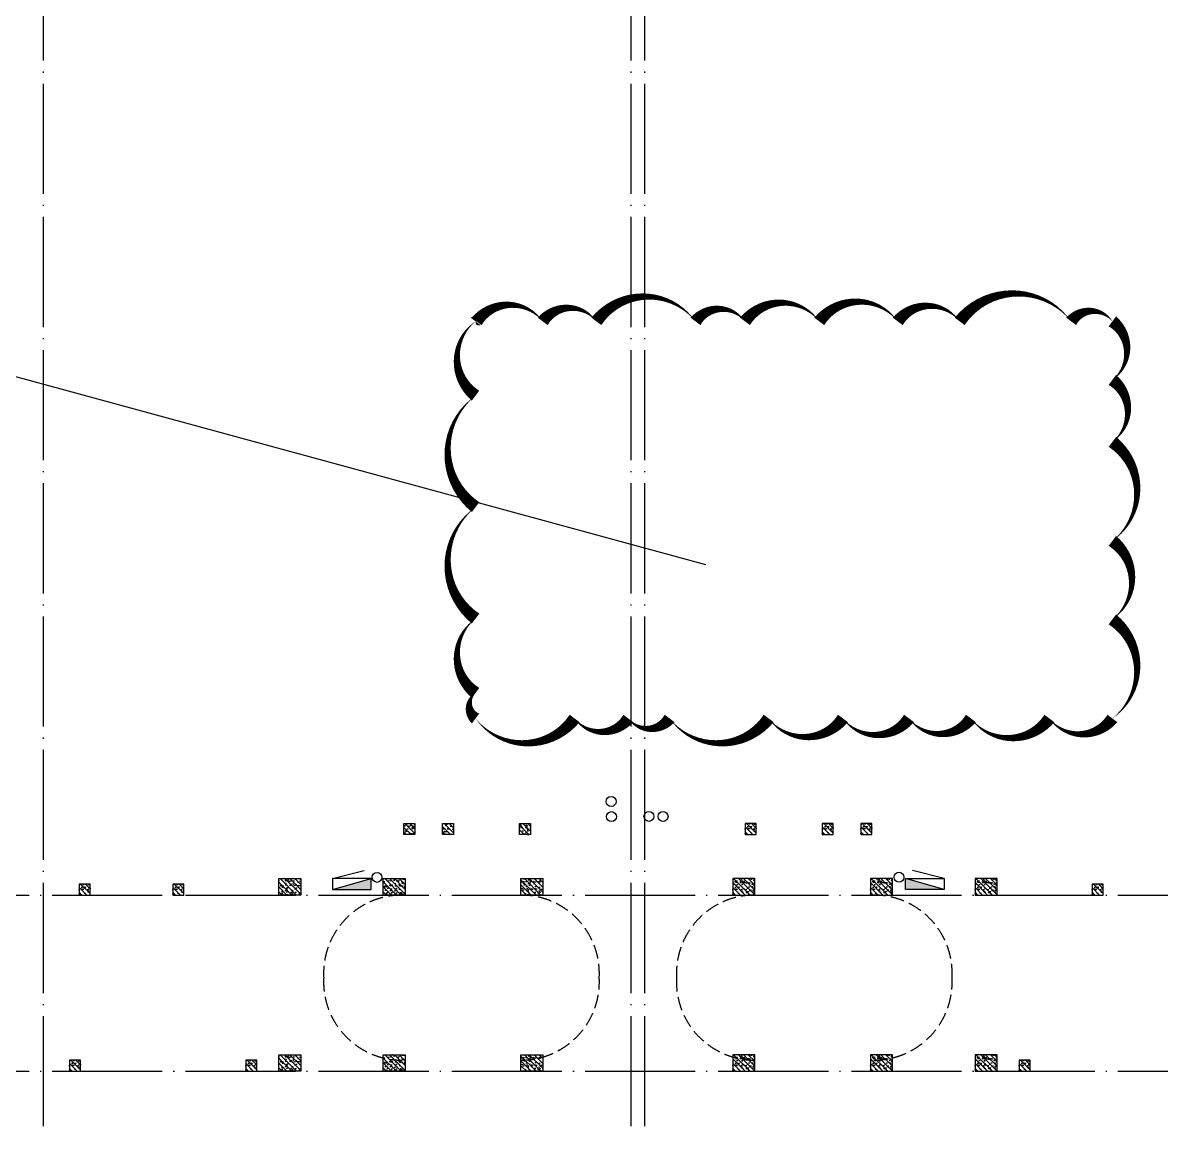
# Model space of a CAD drawing. Extents: x 6843040 to 15500510, y -6507076 to -4940511.
# Drawn here: x 8927249 to 8947931, y -5554702 to -5534655 of the extents above; entities that cross this region are included whole.
import ezdxf

# ---------------------------------------------------------------- set-up
doc = ezdxf.new("R2010")
doc.units = 0
doc.header["$LTSCALE"] = 1000
doc.header["$MEASUREMENT"] = 0
doc.linetypes.add('DASH', pattern=[0.35, 0.25, -0.1])
doc.linetypes.add('DOTE', pattern=[2.42, 2, -0.2, 0.02, -0.2])
for name, color, linetype in [('COLUMN', 10, 'Continuous'), ('DOTE', 8, 'DOTE'), ('E_LINE_4', 5, 'Continuous'), ('EQUIP_消火栓', 7, 'Continuous'), ('FLOOR', 9, 'Continuous'), ('plan-1', 40, 'Continuous'), ('PUB_HATCH', 8, 'Continuous'), ('VPIPE-消防', 1, 'Continuous'), ('VPIPE-雨水', 4, 'Continuous')]:
    doc.layers.add(name, color=color, linetype=linetype)
doc.layers.add('DIM_MODI', color=6, linetype='Continuous', plot=False)
pattern_1 = [(134.999998, (-1371450.3, 538444.783), (-44.194175, -44.194172), []), (140, (-1371450.3, 538444.78), (15.68804, 179.315045), [18.75, -206.25]), (85, (-1371450.3, 538444.78), (-188.048035, -34.68783), [15, -165]), (190.4514, (-1371449, 538459.73), (-172.35988, 144.62735), [15.93505, -175.28553]), (136.1842, (-1371500.3, 538444.78), (41.37976, 266.81026), [28.125, -309.375]), (186.6356, (-1371496.85, 538467.02), (-243.52946, 233.66568), [23.90257, -262.92825]), (81.1842, (-1371500.3, 538444.78), (-243.52964, 233.6655), [22.5, -247.5]), (111, (-1371487.8, 538469.78), (100.65473, 149.22676), [18.75, -206.25]), (56, (-1371487.8, 538469.78), (-181.28751, 60.82884), [15, -165]), (161.4514, (-1371479.41, 538482.22), (-80.63262, 210.05566), [15.93505, -175.28553]), (127.499998, (-1371450.3, 538444.78), (-83.223463, 3.039967), [0, -163, 0, -167.5, 0, -165.625]), (97.499998, (-1371450.3, 538444.78), (-98.602926, 65.767388), [0, -95.5, 0, -159.25, 0, -63.125]), (57.499998, (-1371450.3, 538389.03), (5.638722, 133.455609), [0, -62.5, 0, -195, 0, -258.75]), (47.499998, (-1371450.3, 538364.03), (-25.02624, 145.796543), [0, -81.25, 0, -129.5, 0, -183.75])]
pattern_2 = [(134.999998, (-1371450.3, 541644.783), (-44.194175, -44.194172), []), (140, (-1371450.3, 541644.78), (15.68804, 179.315045), [18.75, -206.25]), (85, (-1371450.3, 541644.78), (-188.048035, -34.68783), [15, -165]), (190.4514, (-1371449, 541659.73), (-172.35988, 144.62735), [15.93505, -175.28553]), (136.1842, (-1371500.3, 541644.78), (41.37976, 266.81026), [28.125, -309.375]), (186.6356, (-1371496.85, 541667.02), (-243.52946, 233.66568), [23.90257, -262.92825]), (81.1842, (-1371500.3, 541644.78), (-243.52964, 233.6655), [22.5, -247.5]), (111, (-1371487.8, 541669.78), (100.65473, 149.22676), [18.75, -206.25]), (56, (-1371487.8, 541669.78), (-181.28751, 60.82884), [15, -165]), (161.4514, (-1371479.41, 541682.22), (-80.63262, 210.05566), [15.93505, -175.28553]), (127.499998, (-1371450.3, 541644.78), (-83.223463, 3.039967), [0, -163, 0, -167.5, 0, -165.625]), (97.499998, (-1371450.3, 541644.78), (-98.602926, 65.767388), [0, -95.5, 0, -159.25, 0, -63.125]), (57.499998, (-1371450.3, 541589.03), (5.638722, 133.455609), [0, -62.5, 0, -195, 0, -258.75]), (47.499998, (-1371450.3, 541564.03), (-25.02624, 145.796543), [0, -81.25, 0, -129.5, 0, -183.75])]
pattern_3 = [(134.999998, (-1373350.3, 538444.783), (-44.194175, -44.194172), []), (140, (-1373350.3, 538444.78), (15.68804, 179.315045), [18.75, -206.25]), (85, (-1373350.3, 538444.78), (-188.048035, -34.68783), [15, -165]), (190.4514, (-1373349, 538459.73), (-172.35988, 144.62735), [15.93505, -175.28553]), (136.1842, (-1373400.3, 538444.78), (41.37976, 266.81026), [28.125, -309.375]), (186.6356, (-1373396.85, 538467.02), (-243.52946, 233.66568), [23.90257, -262.92825]), (81.1842, (-1373400.3, 538444.78), (-243.52964, 233.6655), [22.5, -247.5]), (111, (-1373387.8, 538469.78), (100.65473, 149.22676), [18.75, -206.25]), (56, (-1373387.8, 538469.78), (-181.28751, 60.82884), [15, -165]), (161.4514, (-1373379.41, 538482.22), (-80.63262, 210.05566), [15.93505, -175.28553]), (127.499998, (-1373350.3, 538444.78), (-83.223463, 3.039967), [0, -163, 0, -167.5, 0, -165.625]), (97.499998, (-1373350.3, 538444.78), (-98.602926, 65.767388), [0, -95.5, 0, -159.25, 0, -63.125]), (57.499998, (-1373350.3, 538389.03), (5.638722, 133.455609), [0, -62.5, 0, -195, 0, -258.75]), (47.499998, (-1373350.3, 538364.03), (-25.02624, 145.796543), [0, -81.25, 0, -129.5, 0, -183.75])]
pattern_4 = [(134.999998, (-1373350.3, 541644.783), (-44.194175, -44.194172), []), (140, (-1373350.3, 541644.78), (15.68804, 179.315045), [18.75, -206.25]), (85, (-1373350.3, 541644.78), (-188.048035, -34.68783), [15, -165]), (190.4514, (-1373349, 541659.73), (-172.35988, 144.62735), [15.93505, -175.28553]), (136.1842, (-1373400.3, 541644.78), (41.37976, 266.81026), [28.125, -309.375]), (186.6356, (-1373396.85, 541667.02), (-243.52946, 233.66568), [23.90257, -262.92825]), (81.1842, (-1373400.3, 541644.78), (-243.52964, 233.6655), [22.5, -247.5]), (111, (-1373387.8, 541669.78), (100.65473, 149.22676), [18.75, -206.25]), (56, (-1373387.8, 541669.78), (-181.28751, 60.82884), [15, -165]), (161.4514, (-1373379.41, 541682.22), (-80.63262, 210.05566), [15.93505, -175.28553]), (127.499998, (-1373350.3, 541644.78), (-83.223463, 3.039967), [0, -163, 0, -167.5, 0, -165.625]), (97.499998, (-1373350.3, 541644.78), (-98.602926, 65.767388), [0, -95.5, 0, -159.25, 0, -63.125]), (57.499998, (-1373350.3, 541589.03), (5.638722, 133.455609), [0, -62.5, 0, -195, 0, -258.75]), (47.499998, (-1373350.3, 541564.03), (-25.02624, 145.796543), [0, -81.25, 0, -129.5, 0, -183.75])]
pattern_5 = [(134.999998, (-1375850.3, 538444.783), (-44.194175, -44.194172), []), (140, (-1375850.3, 538444.78), (15.68804, 179.315045), [18.75, -206.25]), (85, (-1375850.3, 538444.78), (-188.048035, -34.68783), [15, -165]), (190.4514, (-1375849, 538459.73), (-172.35988, 144.62735), [15.93505, -175.28553]), (136.1842, (-1375900.3, 538444.78), (41.37976, 266.81026), [28.125, -309.375]), (186.6356, (-1375896.85, 538467.02), (-243.52946, 233.66568), [23.90257, -262.92825]), (81.1842, (-1375900.3, 538444.78), (-243.52964, 233.6655), [22.5, -247.5]), (111, (-1375887.8, 538469.78), (100.65473, 149.22676), [18.75, -206.25]), (56, (-1375887.8, 538469.78), (-181.28751, 60.82884), [15, -165]), (161.4514, (-1375879.42, 538482.22), (-80.63262, 210.05566), [15.93505, -175.28553]), (127.499998, (-1375850.3, 538444.78), (-83.223463, 3.039967), [0, -163, 0, -167.5, 0, -165.625]), (97.499998, (-1375850.3, 538444.78), (-98.602926, 65.767388), [0, -95.5, 0, -159.25, 0, -63.125]), (57.499998, (-1375850.3, 538389.03), (5.638722, 133.455609), [0, -62.5, 0, -195, 0, -258.75]), (47.499998, (-1375850.3, 538364.03), (-25.02624, 145.796543), [0, -81.25, 0, -129.5, 0, -183.75])]
pattern_6 = [(134.999998, (-1375850.3, 541644.783), (-44.194175, -44.194172), []), (140, (-1375850.3, 541644.78), (15.68804, 179.315045), [18.75, -206.25]), (85, (-1375850.3, 541644.78), (-188.048035, -34.68783), [15, -165]), (190.4514, (-1375849, 541659.73), (-172.35988, 144.62735), [15.93505, -175.28553]), (136.1842, (-1375900.3, 541644.78), (41.37976, 266.81026), [28.125, -309.375]), (186.6356, (-1375896.85, 541667.02), (-243.52946, 233.66568), [23.90257, -262.92825]), (81.1842, (-1375900.3, 541644.78), (-243.52964, 233.6655), [22.5, -247.5]), (111, (-1375887.8, 541669.78), (100.65473, 149.22676), [18.75, -206.25]), (56, (-1375887.8, 541669.78), (-181.28751, 60.82884), [15, -165]), (161.4514, (-1375879.42, 541682.22), (-80.63262, 210.05566), [15.93505, -175.28553]), (127.499998, (-1375850.3, 541644.78), (-83.223463, 3.039967), [0, -163, 0, -167.5, 0, -165.625]), (97.499998, (-1375850.3, 541644.78), (-98.602926, 65.767388), [0, -95.5, 0, -159.25, 0, -63.125]), (57.499998, (-1375850.3, 541589.03), (5.638722, 133.455609), [0, -62.5, 0, -195, 0, -258.75]), (47.499998, (-1375850.3, 541564.03), (-25.02624, 145.796543), [0, -81.25, 0, -129.5, 0, -183.75])]

# ---------------------------------------------------------------- blocks, each defined once
blk = doc.blocks.new('6层构造柱0911')
at = {"layer": 'PUB_HATCH'}
h = blk.add_hatch(dxfattribs=at)
h.set_pattern_fill('钢筋混凝土', color=256, scale=25, angle=90, style=0)
h.set_pattern_definition([(134.999998, (-1373525.3, 542744.31), (-44.194175, -44.194172), []), (140, (-1373525.3, 542744.31), (15.68804, 179.315045), [18.75, -206.25]), (85, (-1373525.3, 542744.31), (-188.048035, -34.68783), [15, -165]), (190.4514, (-1373524, 542759.25), (-172.35988, 144.62735), [15.93505, -175.28553]), (136.1842, (-1373575.3, 542744.31), (41.37976, 266.81026), [28.125, -309.375]), (186.6356, (-1373571.85, 542766.55), (-243.52946, 233.66568), [23.90257, -262.92825]), (81.1842, (-1373575.3, 542744.3), (-243.52964, 233.6655), [22.5, -247.5]), (111, (-1373562.8, 542769.31), (100.65473, 149.22676), [18.75, -206.25]), (56, (-1373562.8, 542769.31), (-181.28751, 60.82884), [15, -165]), (161.4514, (-1373554.42, 542781.75), (-80.63262, 210.05566), [15.93505, -175.28553]), (127.499998, (-1373525.3, 542744.31), (-83.223463, 3.039967), [0, -163, 0, -167.5, 0, -165.625]), (97.499998, (-1373525.3, 542744.31), (-98.602926, 65.767388), [0, -95.5, 0, -159.25, 0, -63.125]), (57.499998, (-1373525.3, 542688.56), (5.638722, 133.455609), [0, -62.5, 0, -195, 0, -258.75]), (47.499998, (-1373525.3, 542663.56), (-25.02624, 145.796543), [0, -81.25, 0, -129.5, 0, -183.75])])
edge = h.paths.add_edge_path()
edge.add_line((-1075609, 810226), (-1075409, 810226))
edge.add_line((-1075609, 810226), (-1075609, 810426))
edge.add_line((-1075609, 810426), (-1075409, 810426))
edge.add_line((-1075409, 810426), (-1075409, 810226))
h = blk.add_hatch(dxfattribs=at)
h.set_pattern_fill('钢筋混凝土', color=256, scale=25, angle=90, style=0)
h.set_pattern_definition([(134.999998, (-1374225.3, 542744.31), (-44.194175, -44.194172), []), (140, (-1374225.3, 542744.31), (15.68804, 179.315045), [18.75, -206.25]), (85, (-1374225.3, 542744.31), (-188.048035, -34.68783), [15, -165]), (190.4514, (-1374224, 542759.25), (-172.35988, 144.62735), [15.93505, -175.28553]), (136.1842, (-1374275.3, 542744.31), (41.37976, 266.81026), [28.125, -309.375]), (186.6356, (-1374271.85, 542766.55), (-243.52946, 233.66568), [23.90257, -262.92825]), (81.1842, (-1374275.3, 542744.3), (-243.52964, 233.6655), [22.5, -247.5]), (111, (-1374262.8, 542769.31), (100.65473, 149.22676), [18.75, -206.25]), (56, (-1374262.8, 542769.31), (-181.28751, 60.82884), [15, -165]), (161.4514, (-1374254.42, 542781.75), (-80.63262, 210.05566), [15.93505, -175.28553]), (127.499998, (-1374225.3, 542744.31), (-83.223463, 3.039967), [0, -163, 0, -167.5, 0, -165.625]), (97.499998, (-1374225.3, 542744.31), (-98.602926, 65.767388), [0, -95.5, 0, -159.25, 0, -63.125]), (57.499998, (-1374225.3, 542688.56), (5.638722, 133.455609), [0, -62.5, 0, -195, 0, -258.75]), (47.499998, (-1374225.3, 542663.56), (-25.02624, 145.796543), [0, -81.25, 0, -129.5, 0, -183.75])])
edge = h.paths.add_edge_path()
edge.add_line((-1074909, 810226), (-1074709, 810226))
edge.add_line((-1074909, 810226), (-1074909, 810426))
edge.add_line((-1074909, 810426), (-1074709, 810426))
edge.add_line((-1074709, 810426), (-1074709, 810226))
h = blk.add_hatch(dxfattribs=at)
h.set_pattern_fill('钢筋混凝土', color=256, scale=25, angle=90, style=0)
h.set_pattern_definition([(134.999998, (-1375625.3, 542744.31), (-44.194175, -44.194172), []), (140, (-1375625.3, 542744.31), (15.68804, 179.315045), [18.75, -206.25]), (85, (-1375625.3, 542744.31), (-188.048035, -34.68783), [15, -165]), (190.4514, (-1375624, 542759.25), (-172.35988, 144.62735), [15.93505, -175.28553]), (136.1842, (-1375675.3, 542744.31), (41.37976, 266.81026), [28.125, -309.375]), (186.6356, (-1375671.85, 542766.55), (-243.52946, 233.66568), [23.90257, -262.92825]), (81.1842, (-1375675.3, 542744.3), (-243.52964, 233.6655), [22.5, -247.5]), (111, (-1375662.8, 542769.31), (100.65473, 149.22676), [18.75, -206.25]), (56, (-1375662.8, 542769.31), (-181.28751, 60.82884), [15, -165]), (161.4514, (-1375654.42, 542781.75), (-80.63262, 210.05566), [15.93505, -175.28553]), (127.499998, (-1375625.3, 542744.31), (-83.223463, 3.039967), [0, -163, 0, -167.5, 0, -165.625]), (97.499998, (-1375625.3, 542744.31), (-98.602926, 65.767388), [0, -95.5, 0, -159.25, 0, -63.125]), (57.499998, (-1375625.3, 542688.56), (5.638722, 133.455609), [0, -62.5, 0, -195, 0, -258.75]), (47.499998, (-1375625.3, 542663.56), (-25.02624, 145.796543), [0, -81.25, 0, -129.5, 0, -183.75])])
edge = h.paths.add_edge_path()
edge.add_line((-1073509, 810226), (-1073309, 810226))
edge.add_line((-1073509, 810226), (-1073509, 810426))
edge.add_line((-1073509, 810426), (-1073309, 810426))
edge.add_line((-1073309, 810426), (-1073309, 810226))
h = blk.add_hatch(dxfattribs=at)
h.set_pattern_fill('钢筋混凝土', color=256, scale=25, angle=90, style=0)
h.set_pattern_definition([(134.999998, (-1375625.3, 542744.31), (-44.194175, -44.194172), []), (140, (-1375625.3, 542744.31), (15.68804, 179.315045), [18.75, -206.25]), (85, (-1375625.3, 542744.31), (-188.048035, -34.68783), [15, -165]), (190.4514, (-1375624, 542759.25), (-172.35988, 144.62735), [15.93505, -175.28553]), (136.1842, (-1375675.3, 542744.31), (41.37976, 266.81026), [28.125, -309.375]), (186.6356, (-1375671.85, 542766.55), (-243.52946, 233.66568), [23.90257, -262.92825]), (81.1842, (-1375675.3, 542744.3), (-243.52964, 233.6655), [22.5, -247.5]), (111, (-1375662.8, 542769.31), (100.65473, 149.22676), [18.75, -206.25]), (56, (-1375662.8, 542769.31), (-181.28751, 60.82884), [15, -165]), (161.4514, (-1375654.42, 542781.75), (-80.63262, 210.05566), [15.93505, -175.28553]), (127.499998, (-1375625.3, 542744.31), (-83.223463, 3.039967), [0, -163, 0, -167.5, 0, -165.625]), (97.499998, (-1375625.3, 542744.31), (-98.602926, 65.767388), [0, -95.5, 0, -159.25, 0, -63.125]), (57.499998, (-1375625.3, 542688.56), (5.638722, 133.455609), [0, -62.5, 0, -195, 0, -258.75]), (47.499998, (-1375625.3, 542663.56), (-25.02624, 145.796543), [0, -81.25, 0, -129.5, 0, -183.75])])
edge = h.paths.add_edge_path()
edge.add_line((-1069209, 810226), (-1069409, 810226))
edge.add_line((-1069209, 810226), (-1069209, 810426))
edge.add_line((-1069209, 810426), (-1069409, 810426))
edge.add_line((-1069409, 810426), (-1069409, 810226))
h = blk.add_hatch(dxfattribs=at)
h.set_pattern_fill('钢筋混凝土', color=256, scale=25, angle=90, style=0)
h.set_pattern_definition([(134.999998, (-1374225.3, 542744.31), (-44.194175, -44.194172), []), (140, (-1374225.3, 542744.31), (15.68804, 179.315045), [18.75, -206.25]), (85, (-1374225.3, 542744.31), (-188.048035, -34.68783), [15, -165]), (190.4514, (-1374224, 542759.25), (-172.35988, 144.62735), [15.93505, -175.28553]), (136.1842, (-1374275.3, 542744.31), (41.37976, 266.81026), [28.125, -309.375]), (186.6356, (-1374271.85, 542766.55), (-243.52946, 233.66568), [23.90257, -262.92825]), (81.1842, (-1374275.3, 542744.3), (-243.52964, 233.6655), [22.5, -247.5]), (111, (-1374262.8, 542769.31), (100.65473, 149.22676), [18.75, -206.25]), (56, (-1374262.8, 542769.31), (-181.28751, 60.82884), [15, -165]), (161.4514, (-1374254.42, 542781.75), (-80.63262, 210.05566), [15.93505, -175.28553]), (127.499998, (-1374225.3, 542744.31), (-83.223463, 3.039967), [0, -163, 0, -167.5, 0, -165.625]), (97.499998, (-1374225.3, 542744.31), (-98.602926, 65.767388), [0, -95.5, 0, -159.25, 0, -63.125]), (57.499998, (-1374225.3, 542688.56), (5.638722, 133.455609), [0, -62.5, 0, -195, 0, -258.75]), (47.499998, (-1374225.3, 542663.56), (-25.02624, 145.796543), [0, -81.25, 0, -129.5, 0, -183.75])])
edge = h.paths.add_edge_path()
edge.add_line((-1067809, 810226), (-1068009, 810226))
edge.add_line((-1067809, 810226), (-1067809, 810426))
edge.add_line((-1067809, 810426), (-1068009, 810426))
edge.add_line((-1068009, 810426), (-1068009, 810226))
h = blk.add_hatch(dxfattribs=at)
h.set_pattern_fill('钢筋混凝土', color=256, scale=25, angle=90, style=0)
h.set_pattern_definition([(134.999998, (-1373525.3, 542744.31), (-44.194175, -44.194172), []), (140, (-1373525.3, 542744.31), (15.68804, 179.315045), [18.75, -206.25]), (85, (-1373525.3, 542744.31), (-188.048035, -34.68783), [15, -165]), (190.4514, (-1373524, 542759.25), (-172.35988, 144.62735), [15.93505, -175.28553]), (136.1842, (-1373575.3, 542744.31), (41.37976, 266.81026), [28.125, -309.375]), (186.6356, (-1373571.85, 542766.55), (-243.52946, 233.66568), [23.90257, -262.92825]), (81.1842, (-1373575.3, 542744.3), (-243.52964, 233.6655), [22.5, -247.5]), (111, (-1373562.8, 542769.31), (100.65473, 149.22676), [18.75, -206.25]), (56, (-1373562.8, 542769.31), (-181.28751, 60.82884), [15, -165]), (161.4514, (-1373554.42, 542781.75), (-80.63262, 210.05566), [15.93505, -175.28553]), (127.499998, (-1373525.3, 542744.31), (-83.223463, 3.039967), [0, -163, 0, -167.5, 0, -165.625]), (97.499998, (-1373525.3, 542744.31), (-98.602926, 65.767388), [0, -95.5, 0, -159.25, 0, -63.125]), (57.499998, (-1373525.3, 542688.56), (5.638722, 133.455609), [0, -62.5, 0, -195, 0, -258.75]), (47.499998, (-1373525.3, 542663.56), (-25.02624, 145.796543), [0, -81.25, 0, -129.5, 0, -183.75])])
edge = h.paths.add_edge_path()
edge.add_line((-1067109, 810226), (-1067309, 810226))
edge.add_line((-1067109, 810226), (-1067109, 810426))
edge.add_line((-1067109, 810426), (-1067309, 810426))
edge.add_line((-1067309, 810426), (-1067309, 810226))
h = blk.add_hatch(dxfattribs=at)
h.set_pattern_fill('钢筋混凝土', color=256, scale=25, angle=90, style=0)
h.set_pattern_definition([(134.999998, (-1387725.294, 541644.783), (-44.194175, -44.194172), []), (140, (-1387725.3, 541644.78), (15.68804, 179.315045), [18.75, -206.25]), (85, (-1387725.3, 541644.78), (-188.048035, -34.68783), [15, -165]), (190.4514, (-1387723.99, 541659.73), (-172.35988, 144.62735), [15.93505, -175.28553]), (136.1842, (-1387775.3, 541644.78), (41.37976, 266.81026), [28.125, -309.375]), (186.6356, (-1387771.85, 541667.02), (-243.52946, 233.66568), [23.90257, -262.92825]), (81.1842, (-1387775.3, 541644.78), (-243.52964, 233.6655), [22.5, -247.5]), (111, (-1387762.8, 541669.78), (100.65473, 149.22676), [18.75, -206.25]), (56, (-1387762.8, 541669.78), (-181.28751, 60.82884), [15, -165]), (161.4514, (-1387754.4, 541682.22), (-80.63262, 210.05566), [15.93505, -175.28553]), (127.499998, (-1387725.294, 541644.78), (-83.223463, 3.039967), [0, -163, 0, -167.5, 0, -165.625]), (97.499998, (-1387725.29, 541644.78), (-98.602926, 65.767388), [0, -95.5, 0, -159.25, 0, -63.125]), (57.499998, (-1387725.294, 541589.03), (5.638722, 133.455609), [0, -62.5, 0, -195, 0, -258.75]), (47.499998, (-1387725.29, 541564.03), (-25.02624, 145.796543), [0, -81.25, 0, -129.5, 0, -183.75])])
edge = h.paths.add_edge_path()
edge.add_line((-1081309, 809126), (-1081509, 809126))
edge.add_line((-1081309, 809126), (-1081309, 809326))
edge.add_line((-1081309, 809326), (-1081509, 809326))
edge.add_line((-1081509, 809326), (-1081509, 809126))
h = blk.add_hatch(dxfattribs=at)
h.set_pattern_fill('钢筋混凝土', color=256, scale=25, angle=90, style=0)
h.set_pattern_definition([(134.999998, (-1386025.3, 541644.783), (-44.194175, -44.194172), []), (140, (-1386025.3, 541644.78), (15.68804, 179.315045), [18.75, -206.25]), (85, (-1386025.3, 541644.78), (-188.048035, -34.68783), [15, -165]), (190.4514, (-1386023.99, 541659.73), (-172.35988, 144.62735), [15.93505, -175.28553]), (136.1842, (-1386075.3, 541644.78), (41.37976, 266.81026), [28.125, -309.375]), (186.6356, (-1386071.85, 541667.02), (-243.52946, 233.66568), [23.90257, -262.92825]), (81.1842, (-1386075.3, 541644.78), (-243.52964, 233.6655), [22.5, -247.5]), (111, (-1386062.8, 541669.78), (100.65473, 149.22676), [18.75, -206.25]), (56, (-1386062.8, 541669.78), (-181.28751, 60.82884), [15, -165]), (161.4514, (-1386054.41, 541682.22), (-80.63262, 210.05566), [15.93505, -175.28553]), (127.499998, (-1386025.3, 541644.78), (-83.223463, 3.039967), [0, -163, 0, -167.5, 0, -165.625]), (97.499998, (-1386025.3, 541644.78), (-98.602926, 65.767388), [0, -95.5, 0, -159.25, 0, -63.125]), (57.499998, (-1386025.3, 541589.03), (5.638722, 133.455609), [0, -62.5, 0, -195, 0, -258.75]), (47.499998, (-1386025.3, 541564.03), (-25.02624, 145.796543), [0, -81.25, 0, -129.5, 0, -183.75])])
edge = h.paths.add_edge_path()
edge.add_line((-1079609, 809126), (-1079809, 809126))
edge.add_line((-1079609, 809126), (-1079609, 809326))
edge.add_line((-1079609, 809326), (-1079809, 809326))
edge.add_line((-1079809, 809326), (-1079809, 809126))
h = blk.add_hatch(dxfattribs=at)
h.set_pattern_fill('钢筋混凝土', color=256, scale=25, angle=90, style=0)
h.set_pattern_definition(pattern_2)
edge = h.paths.add_edge_path()
edge.add_line((-1077884, 809126), (-1077484, 809126))
edge.add_line((-1077884, 809126), (-1077884, 809426))
edge.add_line((-1077884, 809426), (-1077484, 809426))
edge.add_line((-1077484, 809426), (-1077484, 809126))
h = blk.add_hatch(dxfattribs=at)
h.set_pattern_fill('钢筋混凝土', color=256, scale=25, angle=90, style=0)
h.set_pattern_definition(pattern_4)
edge = h.paths.add_edge_path()
edge.add_line((-1075984, 809126), (-1075584, 809126))
edge.add_line((-1075984, 809126), (-1075984, 809426))
edge.add_line((-1075984, 809426), (-1075584, 809426))
edge.add_line((-1075584, 809426), (-1075584, 809126))
h = blk.add_hatch(dxfattribs=at)
h.set_pattern_fill('钢筋混凝土', color=256, scale=25, angle=90, style=0)
h.set_pattern_definition(pattern_6)
edge = h.paths.add_edge_path()
edge.add_line((-1073484, 809126), (-1073084, 809126))
edge.add_line((-1073484, 809126), (-1073484, 809426))
edge.add_line((-1073484, 809426), (-1073084, 809426))
edge.add_line((-1073084, 809426), (-1073084, 809126))
h = blk.add_hatch(dxfattribs=at)
h.set_pattern_fill('钢筋混凝土', color=256, scale=25, angle=90, style=0)
h.set_pattern_definition(pattern_6)
edge = h.paths.add_edge_path()
edge.add_line((-1069234, 809126), (-1069634, 809126))
edge.add_line((-1069234, 809126), (-1069234, 809426))
edge.add_line((-1069234, 809426), (-1069634, 809426))
edge.add_line((-1069634, 809426), (-1069634, 809126))
h = blk.add_hatch(dxfattribs=at)
h.set_pattern_fill('钢筋混凝土', color=256, scale=25, angle=90, style=0)
h.set_pattern_definition(pattern_4)
edge = h.paths.add_edge_path()
edge.add_line((-1066734, 809126), (-1067134, 809126))
edge.add_line((-1066734, 809126), (-1066734, 809426))
edge.add_line((-1066734, 809426), (-1067134, 809426))
edge.add_line((-1067134, 809426), (-1067134, 809126))
h = blk.add_hatch(dxfattribs=at)
h.set_pattern_fill('钢筋混凝土', color=256, scale=25, angle=90, style=0)
h.set_pattern_definition(pattern_2)
edge = h.paths.add_edge_path()
edge.add_line((-1064834, 809126), (-1065234, 809126))
edge.add_line((-1064834, 809126), (-1064834, 809426))
edge.add_line((-1064834, 809426), (-1065234, 809426))
edge.add_line((-1065234, 809426), (-1065234, 809126))
h = blk.add_hatch(dxfattribs=at)
h.set_pattern_fill('钢筋混凝土', color=256, scale=25, angle=90, style=0)
h.set_pattern_definition([(134.999998, (-1369325.3, 541644.783), (-44.194175, -44.194172), []), (140, (-1369325.3, 541644.78), (15.68804, 179.315045), [18.75, -206.25]), (85, (-1369325.3, 541644.78), (-188.048035, -34.68783), [15, -165]), (190.4514, (-1369324, 541659.73), (-172.35988, 144.62735), [15.93505, -175.28553]), (136.1842, (-1369375.3, 541644.78), (41.37976, 266.81026), [28.125, -309.375]), (186.6356, (-1369371.85, 541667.02), (-243.52946, 233.66568), [23.90257, -262.92825]), (81.1842, (-1369375.3, 541644.78), (-243.52964, 233.6655), [22.5, -247.5]), (111, (-1369362.8, 541669.78), (100.65473, 149.22676), [18.75, -206.25]), (56, (-1369362.8, 541669.78), (-181.28751, 60.82884), [15, -165]), (161.4514, (-1369354.41, 541682.22), (-80.63262, 210.05566), [15.93505, -175.28553]), (127.499998, (-1369325.3, 541644.78), (-83.223463, 3.039967), [0, -163, 0, -167.5, 0, -165.625]), (97.499998, (-1369325.3, 541644.78), (-98.602926, 65.767388), [0, -95.5, 0, -159.25, 0, -63.125]), (57.499998, (-1369325.3, 541589.03), (5.638722, 133.455609), [0, -62.5, 0, -195, 0, -258.75]), (47.499998, (-1369325.3, 541564.03), (-25.02624, 145.796543), [0, -81.25, 0, -129.5, 0, -183.75])])
edge = h.paths.add_edge_path()
edge.add_line((-1062909, 809126), (-1063109, 809126))
edge.add_line((-1062909, 809126), (-1062909, 809326))
edge.add_line((-1062909, 809326), (-1063109, 809326))
edge.add_line((-1063109, 809326), (-1063109, 809126))
h = blk.add_hatch(dxfattribs=at)
h.set_pattern_fill('钢筋混凝土', color=256, scale=25, angle=90, style=0)
h.set_pattern_definition(pattern_1)
edge = h.paths.add_edge_path()
edge.add_line((-1077884, 805926), (-1077484, 805926))
edge.add_line((-1077884, 805926), (-1077884, 806226))
edge.add_line((-1077884, 806226), (-1077484, 806226))
edge.add_line((-1077484, 806226), (-1077484, 805926))
h = blk.add_hatch(dxfattribs=at)
h.set_pattern_fill('钢筋混凝土', color=256, scale=25, angle=90, style=0)
h.set_pattern_definition(pattern_3)
edge = h.paths.add_edge_path()
edge.add_line((-1075984, 805926), (-1075584, 805926))
edge.add_line((-1075984, 805926), (-1075984, 806226))
edge.add_line((-1075984, 806226), (-1075584, 806226))
edge.add_line((-1075584, 806226), (-1075584, 805926))
h = blk.add_hatch(dxfattribs=at)
h.set_pattern_fill('钢筋混凝土', color=256, scale=25, angle=90, style=0)
h.set_pattern_definition(pattern_5)
edge = h.paths.add_edge_path()
edge.add_line((-1073484, 805926), (-1073084, 805926))
edge.add_line((-1073484, 805926), (-1073484, 806226))
edge.add_line((-1073484, 806226), (-1073084, 806226))
edge.add_line((-1073084, 806226), (-1073084, 805926))
h = blk.add_hatch(dxfattribs=at)
h.set_pattern_fill('钢筋混凝土', color=256, scale=25, angle=90, style=0)
h.set_pattern_definition(pattern_5)
edge = h.paths.add_edge_path()
edge.add_line((-1069234, 805926), (-1069634, 805926))
edge.add_line((-1069234, 805926), (-1069234, 806226))
edge.add_line((-1069234, 806226), (-1069634, 806226))
edge.add_line((-1069634, 806226), (-1069634, 805926))
h = blk.add_hatch(dxfattribs=at)
h.set_pattern_fill('钢筋混凝土', color=256, scale=25, angle=90, style=0)
h.set_pattern_definition(pattern_3)
edge = h.paths.add_edge_path()
edge.add_line((-1066734, 805926), (-1067134, 805926))
edge.add_line((-1066734, 805926), (-1066734, 806226))
edge.add_line((-1066734, 806226), (-1067134, 806226))
edge.add_line((-1067134, 806226), (-1067134, 805926))
h = blk.add_hatch(dxfattribs=at)
h.set_pattern_fill('钢筋混凝土', color=256, scale=25, angle=90, style=0)
h.set_pattern_definition(pattern_1)
edge = h.paths.add_edge_path()
edge.add_line((-1064834, 805926), (-1065234, 805926))
edge.add_line((-1064834, 805926), (-1064834, 806226))
edge.add_line((-1064834, 806226), (-1065234, 806226))
edge.add_line((-1065234, 806226), (-1065234, 805926))
h = blk.add_hatch(dxfattribs=at)
h.set_pattern_fill('钢筋混凝土', color=256, scale=25, angle=90, style=0)
h.set_pattern_definition([(134.999998, (-1387900.3, 538444.783), (-44.194175, -44.194172), []), (140, (-1387900.3, 538444.78), (15.68804, 179.315045), [18.75, -206.25]), (85, (-1387900.3, 538444.78), (-188.048035, -34.68783), [15, -165]), (190.4514, (-1387899, 538459.73), (-172.35988, 144.62735), [15.93505, -175.28553]), (136.1842, (-1387950.3, 538444.78), (41.37976, 266.81026), [28.125, -309.375]), (186.6356, (-1387946.85, 538467.02), (-243.52946, 233.66568), [23.90257, -262.92825]), (81.1842, (-1387950.3, 538444.78), (-243.52964, 233.6655), [22.5, -247.5]), (111, (-1387937.8, 538469.78), (100.65473, 149.22676), [18.75, -206.25]), (56, (-1387937.8, 538469.78), (-181.28751, 60.82884), [15, -165]), (161.4514, (-1387929.41, 538482.22), (-80.63262, 210.05566), [15.93505, -175.28553]), (127.499998, (-1387900.3, 538444.78), (-83.223463, 3.039967), [0, -163, 0, -167.5, 0, -165.625]), (97.499998, (-1387900.3, 538444.78), (-98.602926, 65.767388), [0, -95.5, 0, -159.25, 0, -63.125]), (57.499998, (-1387900.3, 538389.03), (5.638722, 133.455609), [0, -62.5, 0, -195, 0, -258.75]), (47.499998, (-1387900.3, 538364.03), (-25.02624, 145.796543), [0, -81.25, 0, -129.5, 0, -183.75])])
edge = h.paths.add_edge_path()
edge.add_line((-1081484, 805926), (-1081684, 805926))
edge.add_line((-1081484, 805926), (-1081484, 806126))
edge.add_line((-1081484, 806126), (-1081684, 806126))
edge.add_line((-1081684, 806126), (-1081684, 805926))
h = blk.add_hatch(dxfattribs=at)
h.set_pattern_fill('钢筋混凝土', color=256, scale=25, angle=90, style=0)
h.set_pattern_definition([(134.999998, (-1384700.3, 538444.783), (-44.194175, -44.194172), []), (140, (-1384700.3, 538444.78), (15.68804, 179.315045), [18.75, -206.25]), (85, (-1384700.3, 538444.78), (-188.048035, -34.68783), [15, -165]), (190.4514, (-1384699, 538459.73), (-172.35988, 144.62735), [15.93505, -175.28553]), (136.1842, (-1384750.3, 538444.78), (41.37976, 266.81026), [28.125, -309.375]), (186.6356, (-1384746.85, 538467.02), (-243.52946, 233.66568), [23.90257, -262.92825]), (81.1842, (-1384750.3, 538444.78), (-243.52964, 233.6655), [22.5, -247.5]), (111, (-1384737.8, 538469.78), (100.65473, 149.22676), [18.75, -206.25]), (56, (-1384737.8, 538469.78), (-181.28751, 60.82884), [15, -165]), (161.4514, (-1384729.41, 538482.22), (-80.63262, 210.05566), [15.93505, -175.28553]), (127.499998, (-1384700.3, 538444.78), (-83.223463, 3.039967), [0, -163, 0, -167.5, 0, -165.625]), (97.499998, (-1384700.3, 538444.78), (-98.602926, 65.767388), [0, -95.5, 0, -159.25, 0, -63.125]), (57.499998, (-1384700.3, 538389.03), (5.638722, 133.455609), [0, -62.5, 0, -195, 0, -258.75]), (47.499998, (-1384700.3, 538364.03), (-25.02624, 145.796543), [0, -81.25, 0, -129.5, 0, -183.75])])
edge = h.paths.add_edge_path()
edge.add_line((-1078284, 805926), (-1078484, 805926))
edge.add_line((-1078284, 805926), (-1078284, 806126))
edge.add_line((-1078284, 806126), (-1078484, 806126))
edge.add_line((-1078484, 806126), (-1078484, 805926))
h = blk.add_hatch(dxfattribs=at)
h.set_pattern_fill('钢筋混凝土', color=256, scale=25, angle=90, style=0)
h.set_pattern_definition([(134.999998, (-1370650.3, 538444.78), (-44.194175, -44.194172), []), (140, (-1370650.3, 538444.78), (15.68804, 179.315045), [18.75, -206.25]), (85, (-1370650.3, 538444.78), (-188.048035, -34.68783), [15, -165]), (190.4514, (-1370649, 538459.73), (-172.35988, 144.62735), [15.93505, -175.28553]), (136.1842, (-1370700.3, 538444.78), (41.37976, 266.81026), [28.125, -309.375]), (186.6356, (-1370696.85, 538467.02), (-243.52946, 233.66568), [23.90257, -262.92825]), (81.1842, (-1370700.3, 538444.78), (-243.52964, 233.6655), [22.5, -247.5]), (111, (-1370687.8, 538469.78), (100.65473, 149.22676), [18.75, -206.25]), (56, (-1370687.8, 538469.78), (-181.28751, 60.82884), [15, -165]), (161.4514, (-1370679.41, 538482.22), (-80.63262, 210.05566), [15.93505, -175.28553]), (127.499998, (-1370650.3, 538444.78), (-83.223463, 3.039967), [0, -163, 0, -167.5, 0, -165.625]), (97.499998, (-1370650.3, 538444.78), (-98.602926, 65.767388), [0, -95.5, 0, -159.25, 0, -63.125]), (57.499998, (-1370650.3, 538389.03), (5.638722, 133.455609), [0, -62.5, 0, -195, 0, -258.75]), (47.499998, (-1370650.3, 538364.03), (-25.02624, 145.796543), [0, -81.25, 0, -129.5, 0, -183.75])])
edge = h.paths.add_edge_path()
edge.add_line((-1064234, 805926), (-1064434, 805926))
edge.add_line((-1064234, 805926), (-1064234, 806126))
edge.add_line((-1064234, 806126), (-1064434, 806126))
edge.add_line((-1064434, 806126), (-1064434, 805926))
at = {"layer": 'COLUMN', "elevation": -150}
for points in [[(-1075409, 810226), (-1075609, 810226), (-1075609, 810426), (-1075409, 810426)], [(-1067309, 810226), (-1067109, 810226), (-1067109, 810426), (-1067309, 810426)]]:
    blk.add_lwpolyline(points, close=True, dxfattribs=at)
at = {"layer": 'COLUMN'}
for points in [[(-1074709, 810226), (-1074909, 810226), (-1074909, 810426), (-1074709, 810426)], [(-1073309, 810226), (-1073509, 810226), (-1073509, 810426), (-1073309, 810426)], [(-1069409, 810226), (-1069209, 810226), (-1069209, 810426), (-1069409, 810426)], [(-1068009, 810226), (-1067809, 810226), (-1067809, 810426), (-1068009, 810426)], [(-1081509, 809126), (-1081309, 809126), (-1081309, 809326), (-1081509, 809326)], [(-1079809, 809126), (-1079609, 809126), (-1079609, 809326), (-1079809, 809326)], [(-1077484, 809126), (-1077884, 809126), (-1077884, 809426), (-1077484, 809426)], [(-1075584, 809126), (-1075984, 809126), (-1075984, 809426), (-1075584, 809426)], [(-1073084, 809126), (-1073484, 809126), (-1073484, 809426), (-1073084, 809426)], [(-1069634, 809126), (-1069234, 809126), (-1069234, 809426), (-1069634, 809426)], [(-1067134, 809126), (-1066734, 809126), (-1066734, 809426), (-1067134, 809426)], [(-1065234, 809126), (-1064834, 809126), (-1064834, 809426), (-1065234, 809426)], [(-1063109, 809126), (-1062909, 809126), (-1062909, 809326), (-1063109, 809326)], [(-1077484, 805926), (-1077884, 805926), (-1077884, 806226), (-1077484, 806226)], [(-1075584, 805926), (-1075984, 805926), (-1075984, 806226), (-1075584, 806226)], [(-1073084, 805926), (-1073484, 805926), (-1073484, 806226), (-1073084, 806226)], [(-1069634, 805926), (-1069234, 805926), (-1069234, 806226), (-1069634, 806226)], [(-1067134, 805926), (-1066734, 805926), (-1066734, 806226), (-1067134, 806226)], [(-1065234, 805926), (-1064834, 805926), (-1064834, 806226), (-1065234, 806226)], [(-1081684, 805926), (-1081484, 805926), (-1081484, 806126), (-1081684, 806126)], [(-1078484, 805926), (-1078284, 805926), (-1078284, 806126), (-1078484, 806126)], [(-1064434, 805926), (-1064234, 805926), (-1064234, 806126), (-1064434, 806126)]]:
    blk.add_lwpolyline(points, close=True, dxfattribs=at)
blk = doc.blocks.new('$TWTSYS$00000508')
for p, q in [((-0.5, 0.5), (0.324, 1.224)), ((-0.5, 0.5), (-0.5, -0.5)), ((-0.5, -0.5), (0.5, 0.5)), ((0.5, 0.5), (-0.5, 0.5)), ((0.5, -0.5), (0.5, 0.5)), ((-0.5, -0.5), (0.5, -0.5))]:
    blk.add_line(p, q)
blk.add_solid([(0.5, -0.5), (0.5, 0.5), (-0.5, -0.5)])
blk = doc.blocks.new('六层排水消防0922')
at = {"layer": 'VPIPE-消防'}
for centre in [(8933685, -5550181), (8943168, -5550178)]:
    blk.add_circle(centre, 90, dxfattribs=at)
at = {"layer": 'VPIPE-雨水'}
for centre in [(8937938, -5548802), (8937944, -5549077), (8938624, -5549073), (8938881, -5549074)]:
    blk.add_circle(centre, 90, dxfattribs=at)
at = {"layer": 'EQUIP_消火栓', "yscale": 200, "zscale": 700}
for p, xscale in [((8933226, -5550303), 700), ((8943637, -5550302), -700)]:
    blk.add_blockref('$TWTSYS$00000508', p, dxfattribs=dict(at, xscale=xscale))

msp = doc.modelspace()

# ---------------------------------------------------------------- linework, layer by layer
at = {"layer": 'DIM_MODI'}
msp.add_lwpolyline([(8939657.2, -5544505.8), (7717926.7, -5211216.4), (7913635.5, -5544303.4)], dxfattribs=at)
msp.add_lwpolyline([(8935474.6, -5540079.4, 0, 225, 0.5), (8935474.6, -5541429.4, 0, 225, 0.5), (8935474.6, -5543454.4, 0, 225, 0.5), (8935474.6, -5545479.4, 0, 225, 0.5), (8935474.6, -5546829.4, 0, 225, 0.5), (8935474.6, -5547293.7, 0, 225, 0.5), (8937274.6, -5547293.7, 0, 225, 0.5), (8938249.6, -5547293.7, 0, 225, 0.5), (8938999.6, -5547293.7, 0, 225, 0.5), (8940799.6, -5547293.7, 0, 225, 0.5), (8942149.6, -5547293.7, 0, 225, 0.5), (8943349.6, -5547293.7, 0, 225, 0.5), (8944474.6, -5547293.7, 0, 225, 0.5), (8945899.6, -5547293.7, 0, 225, 0.5), (8947044.4, -5547293.7, 0, 225, 0.5), (8947044.4, -5545493.7, 0, 225, 0.5), (8947044.4, -5544068.7, 0, 225, 0.5), (8947044.4, -5542268.7, 0, 225, 0.5), (8947044.4, -5541143.7, 0, 225, 0.5), (8947044.4, -5540079.4, 0, 225, 0.5), (8946294.4, -5540079.4, 0, 225, 0.5), (8944269.4, -5540079.4, 0, 225, 0.5), (8943144.4, -5540079.4, 0, 225, 0.5), (8941719.4, -5540079.4, 0, 225, 0.5), (8940369.4, -5540079.4, 0, 225, 0.5), (8939469.4, -5540079.4, 0, 225, 0.5), (8937669.4, -5540079.4, 0, 225, 0.5), (8936694.4, -5540079.4, 0, 225, 0.5), (8935494.4, -5540079.4, 0, 225, 0.5)], format="xyseb", close=True, dxfattribs=at)
at = {"layer": 'DOTE'}
for p, q in [((8927624.1, -5554702), (8927624.1, -5485702.5)), ((8938299.1, -5554702), (8938299.1, -5485702.5)), ((8938549.1, -5554702), (8938549.1, -5485702.5)), ((8872124.1, -5550502), (9005664.9, -5550502)), ((8872124.1, -5553702), (9005664.9, -5553702))]:
    msp.add_line(p, q, dxfattribs=at)
at = {"layer": 'FLOOR', "linetype": 'DASH'}
for points in [[(8934139.1, -5550502, 0.4297216), (8932716.1, -5552002, 0.4297216), (8934139.1, -5553502)], [(8936299.1, -5553502, 0.4297216), (8937722.1, -5552002, 0.4297216), (8936299.1, -5550502)], [(8940549.1, -5553501.8, -0.4297216), (8939126.1, -5552001.8, -0.4297216), (8940549.1, -5550501.8)], [(8942709.1, -5553502, 0.4297216), (8944132.1, -5552002, 0.4297216), (8942709.1, -5550502)]]:
    msp.add_lwpolyline(points, format="xyb", dxfattribs=at)

# ---------------------------------------------------------------- block references
at = {"layer": 'E_LINE_4'}
msp.add_blockref('6层构造柱0911', (10009783.1, -6359627.9), dxfattribs=at)
at = {"layer": 'plan-1'}
msp.add_blockref('六层排水消防0922', (0, 0), dxfattribs=at)

doc.saveas('drawing.dxf')
